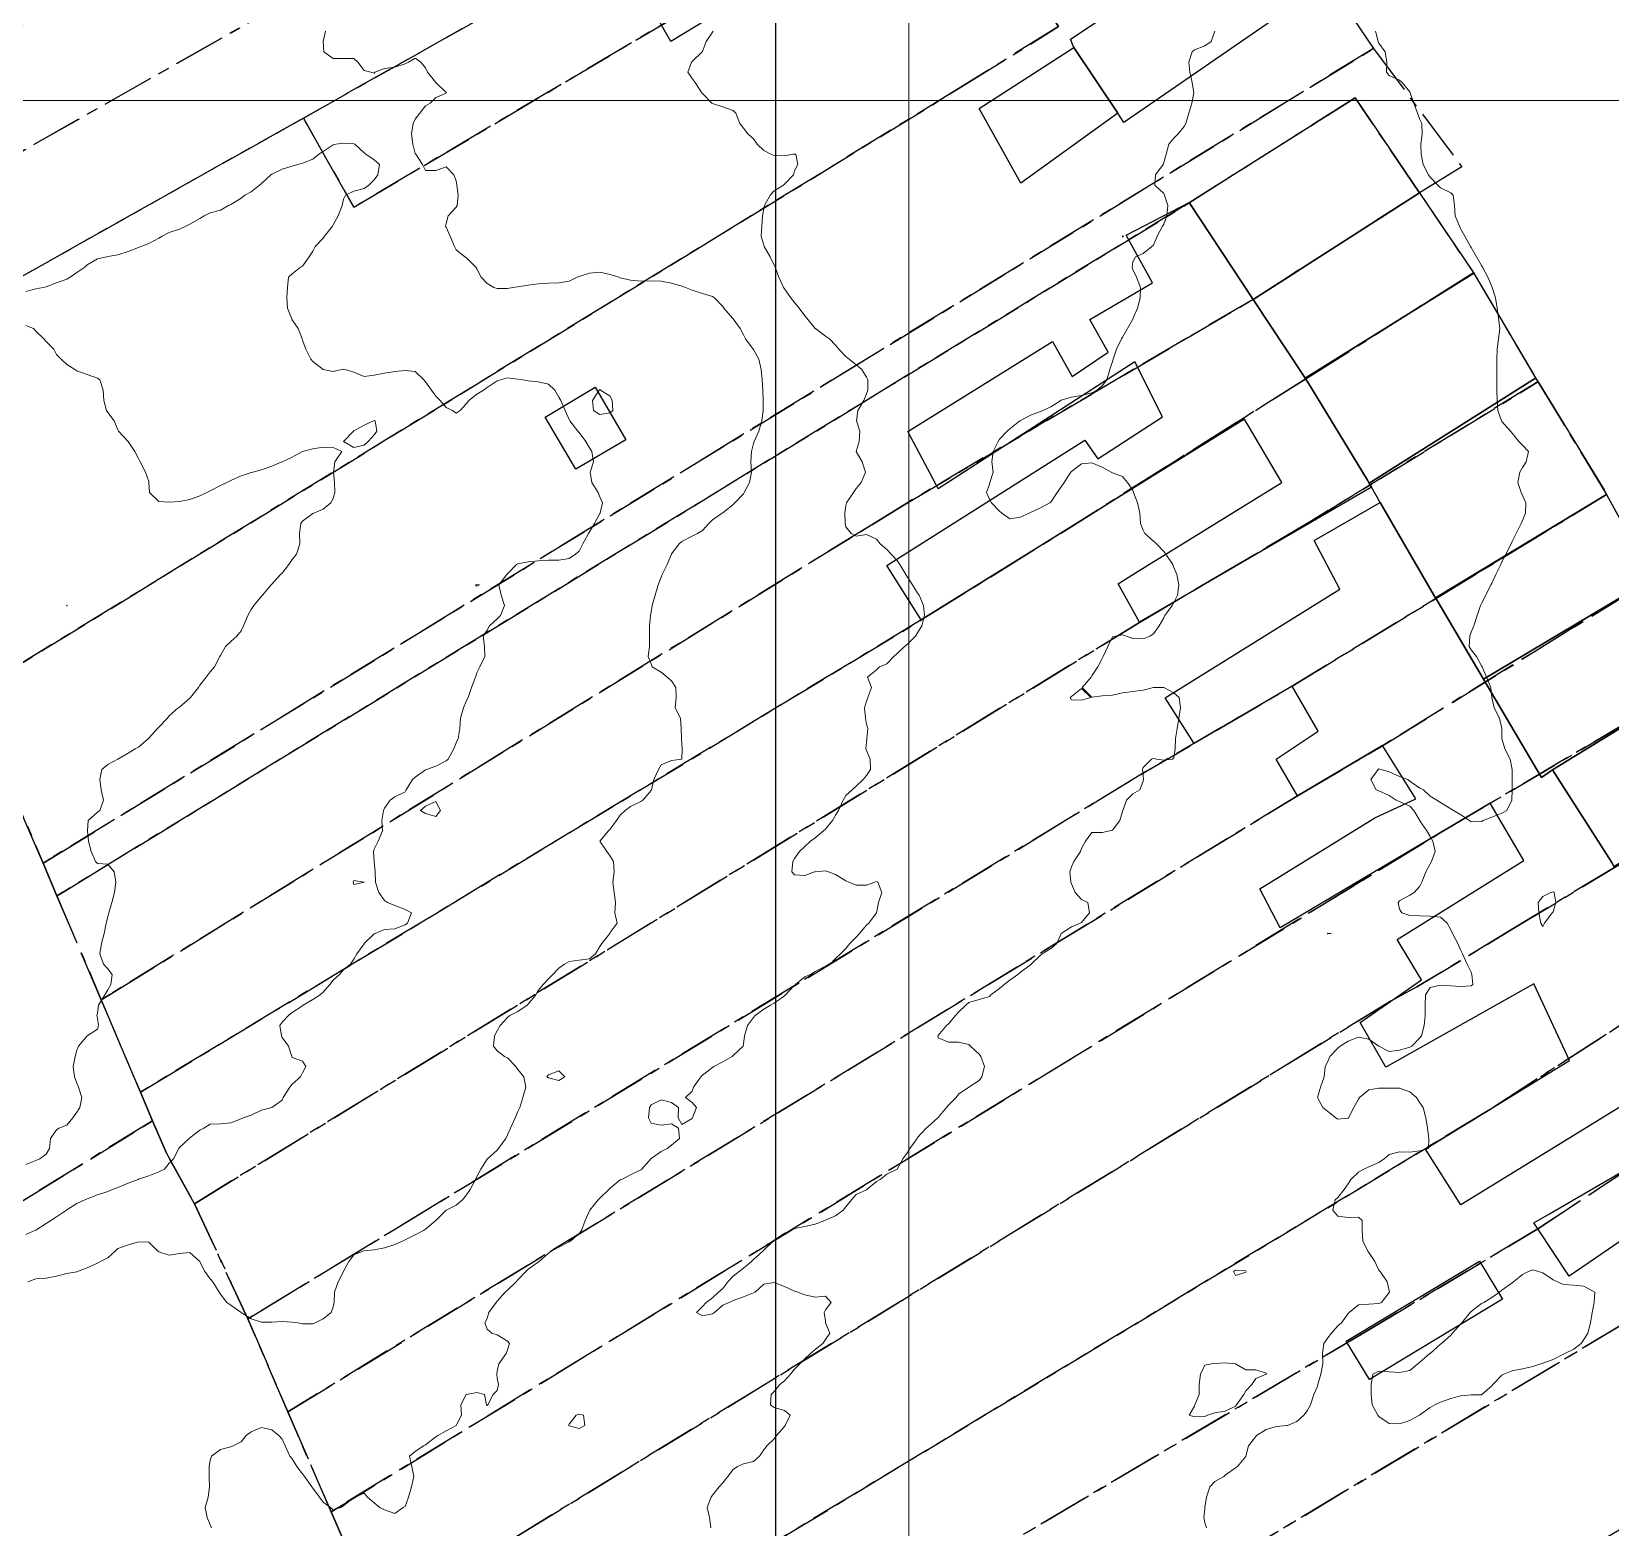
# Model space of a CAD drawing. Header units: centimetres. Extents: x 0 to 642158, y -847 to 649707.
# Drawn here: x 617224 to 617301, y 621317.8 to 621390.7 of the extents above; entities that cross this region are included whole.
import ezdxf

# ---------------------------------------------------------------- set-up
doc = ezdxf.new("R2010")
doc.units = ezdxf.units.CM
doc.header["$MEASUREMENT"] = 0
doc.linetypes.add('CENTERX2', pattern=[4, 2.5, -0.5, 0.5, -0.5])
doc.layers.add('MEV_grille', color=254, linetype='Continuous', lineweight=9)
doc.layers.add('WAL_topographie 0.5', color=253, linetype='Continuous', lineweight=20)
doc.layers.add('SPW_batiments', color=7, linetype='Continuous')
doc.layers.add('SPW_parcellaire cadastral', color=7, linetype='CENTERX2', lineweight=25, true_color=0xff0542)
picture_1 = doc.add_image_def('image2.png', size_in_pixel=(6614, 11023))

# ---------------------------------------------------------------- blocks, each defined once
blk = doc.blocks.new('*U114')
at = {"layer": 'MEV_grille', "transparency": 33554687}
blk.add_lwpolyline([(-1338.461, 0), (1338.461, 0)], dxfattribs=at)
blk = doc.blocks.new('*U115')
at = {"layer": 'MEV_grille', "color": 0, "linetype": 'ByBlock', "lineweight": -2, "transparency": 16777216}
blk.add_blockref('*U114', (0, -1000), dxfattribs=at)
blk = doc.blocks.new('*U112')
at = {"layer": 'MEV_grille', "transparency": 33554687}
blk.add_lwpolyline([(0, 1825.476), (0, -1825.476)], dxfattribs=at)
blk = doc.blocks.new('*U113')
at = {"layer": 'MEV_grille', "color": 0, "linetype": 'ByBlock', "lineweight": -2, "transparency": 16777216}
blk.add_blockref('*U112', (1900, 0), dxfattribs=at)

msp = doc.modelspace()

# ---------------------------------------------------------------- linework, layer by layer
at = {"layer": 'SPW_batiments'}
for points in [[(617285.296, 621391.8), (617277.309, 621386.304), (617277.01, 621386.755), (617274.875, 621389.969), (617274.701, 621390.36), (617278.509, 621392.902), (617282.396, 621395.497), (617282.608, 621395.638), (617285.296, 621391.8)], [(617259.626, 621392.935), (617255.209, 621390.251), (617253.176, 621393.835)], [(617277.01, 621386.755), (617272.277, 621383.337), (617270.259, 621386.987), (617274.875, 621389.969), (617277.01, 621386.755)], [(617291.725, 621382.87), (617283.618, 621377.676), (617280.493, 621382.404), (617288.327, 621387.338), (617288.592, 621387.505), (617291.725, 621382.87)], [(617294.275, 621379.097), (617294.376, 621378.948), (617286.157, 621373.836), (617286.074, 621373.961), (617283.618, 621377.676), (617291.725, 621382.87), (617294.275, 621379.097)], [(617283.618, 621377.676), (617286.074, 621373.961), (617286.157, 621373.836), (617286.274, 621373.644), (617289.185, 621368.852), (617289.273, 621368.708), (617289.389, 621368.509), (617278.079, 621361.921), (617277.029, 621363.804), (617277.883, 621364.332), (617285.011, 621368.739), (617283.194, 621371.838), (617267.429, 621362.037), (617265.745, 621364.686), (617275.411, 621370.803), (617276.044, 621369.903), (617279.194, 621371.938), (617277.844, 621374.621), (617268.244, 621368.437), (617268.148, 621368.622), (617266.778, 621371.236), (617273.828, 621375.62), (617274.794, 621373.92), (617276.544, 621375.104), (617275.644, 621376.687), (617278.71, 621378.488), (617277.427, 621380.804), (617280.493, 621382.404), (617283.618, 621377.676)], [(617294.49, 621378.754), (617297.297, 621373.999), (617297.392, 621373.838), (617289.273, 621368.708), (617289.185, 621368.852), (617286.274, 621373.644), (617286.157, 621373.836), (617294.376, 621378.948), (617294.49, 621378.754)], [(617297.51, 621373.646), (617300.728, 621368.39), (617300.853, 621368.161), (617292.507, 621363.108), (617292.422, 621363.253), (617289.813, 621367.773), (617289.389, 621368.509), (617289.273, 621368.708), (617297.392, 621373.838), (617297.51, 621373.646)], [(617253.011, 621370.818), (617250.579, 621369.385), (617249.078, 621371.934), (617251.528, 621373.385), (617253.011, 621370.818)], [(617303.084, 621364.06), (617294.843, 621359.155), (617292.631, 621362.898), (617292.507, 621363.108), (617300.853, 621368.161), (617303.084, 621364.06)], [(617305.801, 621340.926), (617296.813, 621335.393), (617293.748, 621333.506), (617292.015, 621336.223), (617292.4, 621336.459), (617299.047, 621340.541), (617297.297, 621344.29), (617290.082, 621340.222), (617288.831, 621342.405), (617291.831, 621344.49), (617290.631, 621346.455), (617296.813, 621350.306), (617295.18, 621353.106), (617284.931, 621347.022), (617283.947, 621348.922), (617289.546, 621352.389), (617291.546, 621353.306), (617289.93, 621355.905), (617285.78, 621353.455), (617284.73, 621355.239), (617286.78, 621356.605), (617285.513, 621358.805), (617280.73, 621356.004), (617279.33, 621358.238), (617287.845, 621363.539), (617286.595, 621365.905), (617289.813, 621367.773), (617292.422, 621363.253)], [(617303.195, 621363.857), (617305.729, 621359.557), (617305.828, 621359.39), (617298.213, 621354.723), (617297.68, 621354.356), (617294.843, 621359.155), (617303.084, 621364.06), (617303.195, 621363.857)], [(617292.422, 621363.253), (617292.507, 621363.108), (617292.631, 621362.898), (617294.843, 621359.155), (617297.68, 621354.356), (617298.213, 621354.723), (617301.103, 621350.203)], [(617305.941, 621359.195), (617308.665, 621354.477), (617301.224, 621350.014), (617301.103, 621350.203), (617298.213, 621354.723), (617305.828, 621359.39), (617305.941, 621359.195)], [(617307.799, 621331.325), (617306.733, 621330.808), (617310.92, 621323.51), (617309.485, 621322.74), (617309.152, 621322.562), (617305.016, 621329.524), (617304.449, 621329.191), (617302.516, 621332.424), (617299.033, 621330.024), (617297.491, 621332.335), (617297.299, 621332.623), (617298.062, 621333.061), (617304.643, 621336.892), (617307.799, 621331.325)], [(617295.783, 621328.906), (617289.284, 621324.99), (617288.149, 621326.855), (617294.649, 621330.756), (617295.783, 621328.906)]]:
    msp.add_lwpolyline(points, dxfattribs=at)
at = {"layer": 'SPW_parcellaire cadastral'}
for points in [[(617269.744, 621414.654), (617261.4, 621407.417), (617247.174, 621398.285), (617210.282, 621377.361), (617206.392, 621375.154), (617203.733, 621379.897), (617204.007, 621380.05), (617237.231, 621398.692), (617242.186, 621401.426), (617254.128, 621408.017), (617266.694, 621418.215), (617267.22, 621418.642), (617269.744, 621414.654)], [(617270.604, 621413.65), (617273.671, 621410.042), (617272.219, 621409.067), (617265.019, 621403.071), (617265.134, 621402.934), (617263.159, 621401.288), (617257.455, 621397.969), (617251.99, 621394.788), (617237.297, 621386.521), (617208.971, 621370.588), (617207.255, 621373.616), (617206.392, 621375.154), (617210.282, 621377.361), (617247.174, 621398.285), (617261.4, 621407.417), (617269.744, 621414.654), (617270.604, 621413.65)], [(617275.756, 621404.498), (617267.751, 621398.829), (617267.07, 621398.347), (617239.746, 621382.168), (617237.297, 621386.521), (617251.99, 621394.788), (617257.455, 621397.969), (617263.159, 621401.288), (617265.134, 621402.934), (617265.019, 621403.071), (617272.219, 621409.067), (617275.756, 621404.498)], [(617208.971, 621370.588), (617237.297, 621386.521), (617239.746, 621382.168), (617267.07, 621398.347), (617267.751, 621398.829), (617275.756, 621404.498), (617277.861, 621405.988), (617284.007, 621397.997), (617281.795, 621396.537), (617273.892, 621391.325), (617274.119, 621390.981), (617269.357, 621388.019), (617221.09, 621358.417), (617224.595, 621350.173), (617225.272, 621348.58), (617227.431, 621343.505), (617229.345, 621339.002), (617229.936, 621337.612), (617213.288, 621327.341)], [(617224.971, 621350.404), (617224.595, 621350.173), (617221.09, 621358.417), (617269.357, 621388.019), (617274.119, 621390.981), (617273.892, 621391.325), (617281.795, 621396.537), (617284.007, 621397.997), (617289.476, 621389.91), (617224.971, 621350.404)], [(617289.476, 621389.91), (617293.784, 621384.148), (617291.725, 621382.869), (617288.592, 621387.504), (617280.501, 621382.391), (617225.653, 621348.813), (617225.272, 621348.58), (617224.595, 621350.173), (617224.971, 621350.404), (617289.476, 621389.91)], [(617227.888, 621343.787), (617227.431, 621343.505), (617225.272, 621348.58), (617225.653, 621348.813), (617280.501, 621382.391), (617288.592, 621387.504), (617291.725, 621382.869), (617283.618, 621377.675), (617280.382, 621375.782), (617277.343, 621374.002), (617266.668, 621367.706), (617265.009, 621366.681), (617227.888, 621343.787)], [(617229.715, 621339.226), (617229.345, 621339.002), (617227.431, 621343.505), (617227.888, 621343.787), (617265.009, 621366.681), (617266.668, 621367.706), (617277.343, 621374.002), (617280.382, 621375.782), (617283.618, 621377.675), (617291.725, 621382.869), (617294.359, 621378.972), (617286.178, 621373.804), (617274.429, 621366.388), (617267.429, 621362.036), (617229.715, 621339.226)], [(617278.079, 621361.92), (617231.984, 621333.558), (617230.609, 621336.031), (617229.936, 621337.612), (617229.345, 621339.002), (617229.715, 621339.226), (617267.429, 621362.036), (617274.429, 621366.388), (617286.178, 621373.804), (617294.359, 621378.972), (617297.505, 621373.652), (617286.418, 621366.843), (617278.079, 621361.92)], [(617297.505, 621373.652), (617300.853, 621368.16), (617285.513, 621358.804), (617278.38, 621354.645), (617234.583, 621327.944), (617231.984, 621333.558), (617278.079, 621361.92), (617286.418, 621366.843), (617297.505, 621373.652)], [(617303.084, 621364.059), (617289.93, 621355.904), (617285.78, 621353.454), (617236.528, 621323.415), (617234.583, 621327.944), (617278.38, 621354.645), (617285.513, 621358.804), (617300.853, 621368.16), (617303.084, 621364.059)], [(617238.643, 621318.532), (617236.528, 621323.415), (617285.78, 621353.454), (617289.93, 621355.904), (617303.084, 621364.059), (617305.828, 621359.389), (617292.701, 621351.633), (617238.643, 621318.532)], [(617240.946, 621313.193), (617238.643, 621318.532), (617292.701, 621351.633), (617305.828, 621359.389), (617308.045, 621360.586), (617310.847, 621355.782), (617308.738, 621354.506), (617301.397, 621350.062), (617296.248, 621346.946), (617291.602, 621344.134), (617290.34, 621343.462), (617240.946, 621313.193)], [(617240.946, 621313.193), (617290.34, 621343.462), (617291.602, 621344.134), (617296.248, 621346.946), (617301.397, 621350.062), (617308.738, 621354.506), (617310.847, 621355.782), (617314.39, 621349.689), (617312.092, 621348.538), (617304.188, 621343.997), (617295.116, 621338.126), (617243.612, 621306.972), (617240.946, 621313.193)], [(617243.612, 621306.972), (617295.116, 621338.126), (617304.188, 621343.997), (617312.092, 621348.538), (617314.997, 621343.392), (617312.614, 621341.757), (617306.982, 621338.507), (617302.05, 621335.343), (617297.498, 621332.339), (617289.17, 621327.356), (617245.895, 621301.723), (617243.612, 621306.972)], [(617248.423, 621295.678), (617245.895, 621301.723), (617289.17, 621327.356), (617297.498, 621332.339), (617302.05, 621335.343), (617306.982, 621338.507), (617312.614, 621341.757), (617314.997, 621343.392), (617316.545, 621344.272), (617319.87, 621338.156), (617315.954, 621336.023), (617308.397, 621331.675), (617305.229, 621329.85), (617248.423, 621295.678)], [(617248.423, 621295.678), (617305.229, 621329.85), (617308.397, 621331.675), (617315.954, 621336.023), (617319.87, 621338.156), (617323.773, 621330.979), (617320.099, 621328.908), (617312.501, 621324.25), (617301.378, 621317.591), (617298.314, 621315.772), (617251.862, 621287.892), (617248.423, 621295.678)], [(617266.542, 621254.087), (617209.847, 621217.085), (617206.182, 621236.778), (617201.035, 621235.28), (617174.805, 621303.598), (617213.288, 621327.341), (617229.936, 621337.612), (617230.609, 621336.031), (617231.984, 621333.558), (617234.583, 621327.944), (617236.528, 621323.415), (617238.643, 621318.532), (617240.946, 621313.193), (617243.612, 621306.972), (617245.895, 621301.723), (617248.423, 621295.678), (617251.862, 621287.892), (617256.124, 621278.01), (617260.997, 621266.715), (617264.792, 621257.919), (617266.542, 621254.087)]]:
    msp.add_lwpolyline(points, dxfattribs=at)
at = {"layer": 'WAL_topographie 0.5'}
for points in [[(617238.371, 621390.75), (617238.264, 621390.25), (617238.294, 621389.75), (617238.75, 621389.422), (617239.25, 621389.432), (617239.75, 621389.425), (617239.956, 621389.25), (617240.25, 621388.833), (617240.583, 621388.75), (617240.75, 621388.712), (617240.783, 621388.75), (617241.25, 621388.934), (617241.75, 621389.005), (617242.25, 621389.169), (617242.427, 621389.25), (617242.75, 621389.446), (617243.025, 621389.25), (617243.25, 621388.969), (617243.345, 621388.75), (617243.75, 621388.25), (617243.75, 621388.25), (617244.25, 621387.766), (617244.26, 621387.75), (617244.25, 621387.734), (617243.75, 621387.523), (617243.483, 621387.25), (617243.25, 621387.122), (617242.973, 621386.75), (617242.75, 621386.458), (617242.644, 621386.25), (617242.559, 621385.75), (617242.637, 621385.25), (617242.75, 621384.784), (617242.774, 621384.75), (617243.097, 621384.25), (617243.25, 621383.968), (617243.75, 621383.958), (617244.25, 621384.135), (617244.635, 621383.75), (617244.75, 621383.45), (617244.78, 621383.25), (617244.846, 621382.75), (617244.79, 621382.25), (617244.75, 621382.17), (617244.361, 621381.75), (617244.25, 621381.375), (617244.229, 621381.25), (617244.25, 621381.194), (617244.45, 621380.75), (617244.669, 621380.25), (617244.75, 621380.098), (617245.171, 621379.75), (617245.25, 621379.696), (617245.696, 621379.25), (617245.75, 621379.167), (617245.971, 621378.75), (617246.25, 621378.444), (617246.583, 621378.25), (617246.75, 621378.198), (617247.25, 621378.212), (617247.5, 621378.25), (617247.75, 621378.281), (617248.25, 621378.37), (617248.75, 621378.435), (617249.25, 621378.47), (617249.75, 621378.478), (617250.25, 621378.571), (617250.649, 621378.75), (617250.75, 621378.794), (617251.25, 621378.96), (617251.75, 621378.995), (617252.25, 621378.88), (617252.68, 621378.75), (617252.75, 621378.727), (617253.25, 621378.604), (617253.75, 621378.556), (617254.25, 621378.58), (617254.75, 621378.569), (617255.25, 621378.47), (617255.75, 621378.314), (617255.926, 621378.25), (617256.25, 621378.12), (617256.75, 621377.967), (617257.25, 621377.815), (617257.35, 621377.75), (617257.75, 621377.331), (617257.799, 621377.25), (617258.225, 621376.75), (617258.25, 621376.725), (617258.596, 621376.25), (617258.75, 621375.945), (617258.851, 621375.75), (617259.229, 621375.25), (617259.25, 621375.223), (617259.498, 621374.75), (617259.616, 621374.25), (617259.665, 621373.75), (617259.694, 621373.25), (617259.721, 621372.75), (617259.723, 621372.25), (617259.653, 621371.75), (617259.5, 621371.25), (617259.285, 621370.75), (617259.25, 621370.643), (617259.142, 621370.25), (617259.12, 621369.75), (617259.145, 621369.25), (617259.058, 621368.75), (617258.798, 621368.25), (617258.75, 621368.194), (617258.338, 621367.75), (617258.25, 621367.669), (617257.75, 621367.269), (617257.719, 621367.25), (617257.25, 621366.914), (617257.064, 621366.75), (617256.75, 621366.394), (617256.508, 621366.25), (617256.25, 621366.127), (617255.75, 621365.862), (617255.623, 621365.75), (617255.25, 621365.259), (617255.245, 621365.25), (617255.029, 621364.75), (617254.783, 621364.25), (617254.75, 621364.125), (617254.595, 621363.75), (617254.444, 621363.25), (617254.306, 621362.75), (617254.25, 621362.417), (617254.218, 621362.25), (617254.167, 621361.75), (617254.17, 621361.25), (617254.176, 621360.75), (617254.103, 621360.25), (617254.25, 621359.893), (617254.309, 621359.75), (617254.75, 621359.491), (617255.03, 621359.25), (617255.25, 621359.067), (617255.461, 621358.75), (617255.471, 621358.25), (617255.425, 621357.75), (617255.683, 621357.25), (617255.722, 621356.75), (617255.727, 621356.25), (617255.75, 621356), (617255.769, 621355.75), (617255.75, 621355.25), (617255.75, 621355.25), (617255.25, 621355.176), (617254.75, 621354.972), (617254.617, 621354.75), (617254.392, 621354.25), (617254.267, 621353.75), (617254.25, 621353.723), (617253.844, 621353.25), (617253.75, 621353.182), (617253.25, 621352.939), (617252.987, 621352.75), (617252.75, 621352.513), (617252.556, 621352.25), (617252.25, 621351.828), (617252.17, 621351.75), (617251.75, 621351.25), (617252.088, 621350.75), (617252.25, 621350.519), (617252.413, 621350.25), (617252.45, 621349.75), (617252.39, 621349.25), (617252.452, 621348.75), (617252.52, 621348.25), (617252.482, 621347.75), (617252.592, 621347.25), (617252.25, 621346.786), (617252.238, 621346.75), (617251.841, 621346.25), (617251.75, 621346.114), (617251.547, 621345.75), (617251.25, 621345.5), (617250.75, 621345.441), (617250.25, 621345.381), (617250.029, 621345.25), (617249.75, 621345.055), (617249.465, 621344.75), (617249.25, 621344.528), (617248.992, 621344.25), (617248.75, 621343.956), (617248.628, 621343.75), (617248.25, 621343.291), (617248.201, 621343.25), (617247.75, 621342.935), (617247.369, 621342.75), (617247.25, 621342.64), (617246.892, 621342.25), (617246.75, 621341.987), (617246.606, 621341.75), (617246.566, 621341.25), (617246.75, 621341.013), (617247.095, 621340.75), (617247.25, 621340.672), (617247.658, 621340.25), (617247.75, 621340.109), (617248.048, 621339.75), (617248.134, 621339.25), (617247.997, 621338.75), (617247.847, 621338.25), (617247.75, 621338.057), (617247.623, 621337.75), (617247.389, 621337.25), (617247.25, 621336.926), (617247.159, 621336.75), (617246.811, 621336.25), (617246.75, 621336.178), (617246.265, 621335.75), (617246.25, 621335.73), (617245.953, 621335.25), (617245.75, 621334.886), (617245.68, 621334.75), (617245.426, 621334.25), (617245.25, 621333.991), (617245.053, 621333.75), (617244.75, 621333.497), (617244.262, 621333.25), (617244.25, 621333.243), (617243.75, 621332.75), (617243.75, 621332.75), (617243.25, 621332.323), (617243.152, 621332.25), (617242.75, 621332.051), (617242.25, 621331.8), (617242.152, 621331.75), (617241.75, 621331.566), (617241.25, 621331.411), (617240.75, 621331.309), (617240.25, 621331.264), (617240.194, 621331.25), (617239.75, 621331.066), (617239.511, 621330.75), (617239.25, 621330.266), (617239.242, 621330.25), (617238.994, 621329.75), (617238.811, 621329.25), (617238.787, 621328.75), (617238.75, 621328.531), (617238.645, 621328.25), (617238.25, 621327.941), (617237.861, 621327.75), (617237.75, 621327.707), (617237.25, 621327.709), (617237.031, 621327.75), (617236.75, 621327.79), (617236.25, 621327.812), (617235.75, 621327.779), (617235.25, 621327.781), (617234.75, 621327.951), (617234.25, 621328.25), (617234.25, 621328.25), (617233.75, 621328.61), (617233.563, 621328.75), (617233.25, 621329.15), (617233.178, 621329.25), (617232.873, 621329.75), (617232.75, 621329.902), (617232.481, 621330.25), (617232.25, 621330.73), (617232.235, 621330.75), (617231.75, 621331.179), (617231.25, 621331.133), (617230.75, 621331.047), (617230.25, 621331.219), (617230.191, 621331.25), (617229.75, 621331.679), (617229.25, 621331.694), (617228.75, 621331.548), (617228.25, 621331.377), (617228.112, 621331.25), (617227.75, 621330.929), (617227.398, 621330.75), (617227.25, 621330.665), (617226.75, 621330.436), (617226.279, 621330.25), (617226.25, 621330.24), (617225.75, 621330.161), (617225.25, 621330.02), (617224.75, 621329.933), (617224.25, 621329.902), (617223.85, 621329.75)], [(617257.285, 621390.75), (617257.25, 621390.711), (617256.941, 621390.25), (617256.75, 621389.767), (617256.741, 621389.75), (617256.25, 621389.277), (617256.219, 621389.25), (617256.036, 621388.75), (617256.25, 621388.45), (617256.406, 621388.25), (617256.726, 621387.75), (617256.75, 621387.712), (617257.212, 621387.25), (617257.25, 621387.234), (617257.75, 621387.065), (617258.25, 621386.889), (617258.389, 621386.75), (617258.575, 621386.25), (617258.75, 621386.031), (617258.975, 621385.75), (617259.25, 621385.5), (617259.427, 621385.25), (617259.75, 621384.938), (617260.083, 621384.75), (617260.25, 621384.69), (617260.75, 621384.674), (617261.167, 621384.75), (617261.25, 621384.764), (617261.306, 621384.75), (617261.408, 621384.25), (617261.25, 621383.95), (617261.191, 621383.75), (617260.75, 621383.295), (617260.707, 621383.25), (617260.25, 621382.969), (617260.066, 621382.75), (617259.785, 621382.25), (617259.75, 621382.092), (617259.692, 621381.75), (617259.648, 621381.25), (617259.626, 621380.75), (617259.75, 621380.318), (617259.768, 621380.25), (617260.064, 621379.75), (617260.25, 621379.341), (617260.294, 621379.25), (617260.483, 621378.75), (617260.709, 621378.25), (617260.75, 621378.184), (617261.07, 621377.75), (617261.25, 621377.519), (617261.469, 621377.25), (617261.75, 621376.871), (617261.854, 621376.75), (617262.25, 621376.262), (617262.272, 621376.25), (617262.75, 621375.879), (617262.952, 621375.75), (617263.25, 621375.441), (617263.404, 621375.25), (617263.75, 621374.888), (617263.911, 621374.75), (617264.25, 621374.479), (617264.521, 621374.25), (617264.75, 621373.885), (617264.815, 621373.75), (617264.821, 621373.25), (617264.75, 621373.071), (617264.62, 621372.75), (617264.335, 621372.25), (617264.264, 621371.75), (617264.431, 621371.25), (617264.394, 621370.75), (617264.26, 621370.25), (617264.552, 621369.75), (617264.713, 621369.25), (617264.504, 621368.75), (617264.25, 621368.444), (617264.116, 621368.25), (617263.782, 621367.75), (617263.75, 621367.625), (617263.696, 621367.25), (617263.713, 621366.75), (617263.75, 621366.579), (617264.011, 621366.25), (617264.25, 621366.119), (617264.75, 621366.212), (617265.25, 621365.974), (617265.426, 621365.75), (617265.75, 621365.468), (617265.965, 621365.25), (617266.25, 621364.931), (617266.384, 621364.75), (617266.668, 621364.25), (617266.75, 621364.12), (617267.002, 621363.75), (617267.25, 621363.349), (617267.321, 621363.25), (617267.533, 621362.75), (617267.582, 621362.25), (617267.462, 621361.75), (617267.25, 621361.414), (617267.142, 621361.25), (617266.75, 621360.862), (617266.606, 621360.75), (617266.25, 621360.398), (617266.088, 621360.25), (617265.75, 621359.893), (617265.393, 621359.75), (617265.25, 621359.596), (617264.8, 621359.25), (617265, 621358.75), (617264.829, 621358.25), (617264.75, 621358.083), (617264.656, 621357.75), (617264.703, 621357.25), (617264.75, 621356.95), (617264.827, 621356.75), (617264.779, 621356.25), (617264.75, 621356.083), (617264.72, 621355.75), (617264.75, 621355.667), (617264.942, 621355.25), (617264.959, 621354.75), (617264.75, 621354.45), (617264.596, 621354.25), (617264.25, 621353.928), (617264.063, 621353.75), (617263.75, 621353.478), (617263.612, 621353.25), (617263.396, 621352.75), (617263.25, 621352.512), (617263.106, 621352.25), (617262.75, 621351.839), (617262.663, 621351.75), (617262.25, 621351.41), (617262.032, 621351.25), (617261.75, 621350.987), (617261.494, 621350.75), (617261.25, 621350.394), (617261.161, 621350.25), (617261.111, 621349.75), (617261.25, 621349.611), (617261.75, 621349.577), (617262.225, 621349.75), (617262.25, 621349.757), (617262.75, 621349.801), (617262.902, 621349.75), (617263.25, 621349.621), (617263.75, 621349.319), (617263.9, 621349.25), (617264.25, 621349.1), (617264.75, 621349.094), (617265.167, 621349.25), (617265.25, 621349.279), (617265.317, 621349.25), (617265.51, 621348.75), (617265.343, 621348.25), (617265.25, 621347.75), (617265.25, 621347.75), (617264.865, 621347.25), (617264.75, 621347.155), (617264.419, 621346.75), (617264.25, 621346.562), (617263.938, 621346.25), (617263.75, 621346.005), (617263.49, 621345.75), (617263.25, 621345.523), (617262.982, 621345.25), (617262.75, 621345.143), (617262.25, 621344.884), (617262.022, 621344.75), (617261.75, 621344.633), (617261.295, 621344.25), (617261.25, 621344.217), (617260.801, 621343.75), (617260.75, 621343.703), (617260.25, 621343.342), (617260.082, 621343.25), (617259.75, 621343.051), (617259.333, 621342.75), (617259.25, 621342.651), (617258.954, 621342.25), (617258.802, 621341.75), (617258.75, 621341.344), (617258.735, 621341.25), (617258.25, 621340.784), (617258.201, 621340.75), (617257.75, 621340.481), (617257.313, 621340.25), (617257.25, 621340.211), (617256.75, 621339.828), (617256.682, 621339.75), (617256.313, 621339.25), (617256.25, 621339.058), (617255.93, 621338.75), (617256.25, 621338.492), (617256.458, 621338.25), (617256.276, 621337.75), (617256.25, 621337.725), (617255.75, 621337.429), (617255.563, 621337.75), (617255.589, 621338.25), (617255.25, 621338.494), (617254.75, 621338.631), (617254.25, 621338.382), (617254.169, 621338.25), (617254.125, 621337.75), (617254.25, 621337.486), (617254.75, 621337.387), (617255.25, 621337.462), (617255.594, 621337.25), (617255.629, 621336.75), (617255.25, 621336.417), (617255.03, 621336.25), (617254.75, 621336.104), (617254.25, 621335.764), (617254.238, 621335.75), (617253.797, 621335.25), (617253.75, 621335.214), (617253.25, 621334.965), (617252.819, 621334.75), (617252.75, 621334.721), (617252.25, 621334.319), (617252.191, 621334.25), (617251.75, 621333.836), (617251.67, 621333.75), (617251.268, 621333.25), (617251.25, 621333.21), (617251.039, 621332.75), (617250.858, 621332.25), (617250.75, 621332.114), (617250.331, 621331.75), (617250.25, 621331.699), (617249.75, 621331.449), (617249.395, 621331.25), (617249.25, 621331.155), (617248.791, 621330.75), (617248.75, 621330.716), (617248.25, 621330.372), (617248.147, 621330.25), (617247.75, 621329.844), (617247.662, 621329.75), (617247.25, 621329.346), (617247.138, 621329.25), (617246.75, 621328.81), (617246.689, 621328.75), (617246.337, 621328.25), (617246.25, 621327.964), (617246.15, 621327.75), (617246.25, 621327.45), (617246.485, 621327.25), (617246.75, 621327.167), (617247.25, 621326.864), (617247.348, 621326.75), (617247.25, 621326.438), (617247.182, 621326.25), (617246.821, 621325.75), (617246.75, 621325.393), (617246.723, 621325.25), (617246.75, 621325.05), (617246.806, 621324.75), (617246.75, 621324.45), (617246.55, 621324.25), (617246.281, 621323.75), (617246.25, 621323.714), (617246.229, 621323.75), (617246.125, 621324.25), (617245.75, 621324.36), (617245.25, 621324.261), (617245.239, 621324.25), (617244.978, 621323.75), (617245.007, 621323.25), (617244.75, 621322.75), (617244.75, 621322.75), (617244.25, 621322.487), (617243.85, 621322.25), (617243.75, 621322.191), (617243.25, 621321.798), (617243.143, 621321.75), (617242.75, 621321.475), (617242.469, 621321.25), (617242.577, 621320.75), (617242.687, 621320.25), (617242.57, 621319.75), (617242.42, 621319.25), (617242.25, 621318.795), (617242.157, 621318.75), (617241.75, 621318.453), (617241.25, 621318.636), (617241.028, 621318.75), (617240.75, 621318.977), (617240.417, 621319.25), (617240.25, 621319.438), (617239.821, 621319.25), (617239.75, 621319.231), (617239.25, 621318.83), (617239.117, 621318.75), (617238.75, 621318.628), (617238.609, 621318.75), (617238.25, 621319.009), (617238.083, 621319.25), (617237.75, 621319.691), (617237.708, 621319.75), (617237.354, 621320.25), (617237.25, 621320.392), (617236.968, 621320.75), (617236.75, 621321.12), (617236.632, 621321.25), (617236.4, 621321.75), (617236.25, 621322.074), (617236.102, 621322.25), (617235.75, 621322.527), (617235.25, 621322.653), (617234.75, 621322.438), (617234.5, 621322.25), (617234.25, 621321.95), (617233.875, 621321.75), (617233.75, 621321.71), (617233.25, 621321.57), (617232.806, 621321.25), (617232.75, 621321.05), (617232.698, 621320.75), (617232.697, 621320.25), (617232.712, 621319.75), (617232.641, 621319.25), (617232.5, 621318.75), (617232.598, 621318.25), (617232.75, 621317.9), (617232.818, 621317.75)], [(617281.75, 621390.75), (617281.566, 621390.25), (617281.25, 621390.036), (617280.75, 621389.85), (617280.646, 621389.75), (617280.473, 621389.25), (617280.522, 621388.75), (617280.638, 621388.25), (617280.717, 621387.75), (617280.625, 621387.25), (617280.482, 621386.75), (617280.337, 621386.25), (617280.25, 621386.115), (617279.962, 621385.75), (617279.75, 621385.538), (617279.5, 621385.25), (617279.364, 621384.75), (617279.25, 621384.35), (617279.221, 621384.25), (617278.854, 621383.75), (617278.813, 621383.25), (617279.25, 621382.838), (617279.293, 621382.75), (617279.445, 621382.25), (617279.399, 621381.75), (617279.25, 621381.338), (617279.193, 621381.25), (617278.939, 621380.75), (617278.75, 621380.319), (617278.676, 621380.25), (617278.25, 621379.912), (617277.883, 621379.75), (617277.75, 621379.5), (617277.714, 621379.25), (617277.75, 621379.139), (617277.921, 621378.75), (617278.112, 621378.25), (617278.101, 621377.75), (617277.97, 621377.25), (617277.769, 621376.75), (617277.75, 621376.706), (617277.478, 621376.25), (617277.25, 621375.831), (617277.198, 621375.75), (617276.953, 621375.25), (617276.779, 621374.75), (617276.75, 621374.65), (617276.623, 621374.25), (617276.478, 621373.75), (617276.25, 621373.458), (617275.994, 621373.25), (617275.75, 621373.122), (617275.25, 621372.988), (617274.75, 621372.906), (617274.25, 621372.756), (617274.239, 621372.75), (617273.75, 621372.426), (617273.35, 621372.25), (617273.25, 621372.206), (617272.75, 621372.034), (617272.25, 621371.757), (617272.241, 621371.75), (617271.75, 621371.366), (617271.614, 621371.25), (617271.25, 621370.852), (617271.177, 621370.75), (617270.933, 621370.25), (617270.875, 621369.75), (617270.931, 621369.25), (617270.777, 621368.75), (617270.75, 621368.667), (617270.608, 621368.25), (617270.75, 621367.924), (617270.861, 621367.75), (617271.25, 621367.338), (617271.361, 621367.25), (617271.75, 621366.974), (617272.25, 621367.048), (617272.697, 621367.25), (617272.75, 621367.273), (617273.25, 621367.507), (617273.7, 621367.75), (617273.75, 621367.785), (617274.058, 621368.25), (617274.25, 621368.53), (617274.393, 621368.75), (617274.719, 621369.25), (617274.75, 621369.283), (617275.25, 621369.651), (617275.75, 621369.705), (617276.25, 621369.496), (617276.687, 621369.25), (617276.75, 621369.209), (617277.25, 621369.038), (617277.484, 621368.75), (617277.75, 621368.364), (617277.782, 621368.25), (617277.967, 621367.75), (617278.085, 621367.25), (617278.126, 621366.75), (617278.25, 621366.421), (617278.335, 621366.25), (617278.75, 621365.88), (617278.904, 621365.75), (617279.25, 621365.375), (617279.36, 621365.25), (617279.691, 621364.75), (617279.75, 621364.59), (617279.899, 621364.25), (617279.982, 621363.75), (617279.93, 621363.25), (617279.75, 621362.895), (617279.67, 621362.75), (617279.311, 621362.25), (617279.25, 621362.138), (617279.025, 621361.75), (617278.75, 621361.362), (617278.573, 621361.25), (617278.25, 621361.12), (617277.75, 621361.14), (617277.43, 621361.25), (617277.25, 621361.304), (617276.904, 621361.25), (617276.75, 621361.206), (617276.525, 621360.75), (617276.302, 621360.25), (617276.25, 621360.16), (617276.031, 621359.75), (617275.75, 621359.314), (617275.707, 621359.25), (617275.269, 621358.75), (617275.75, 621358.269), (617276.25, 621358.328), (617276.75, 621358.373), (617277.25, 621358.475), (617277.75, 621358.539), (617278.25, 621358.611), (617278.75, 621358.744), (617279.249, 621358.75), (617279.25, 621358.75), (617279.25, 621358.75), (617279.75, 621358.475), (617280.005, 621358.25), (617280.064, 621357.75), (617279.991, 621357.25), (617279.911, 621356.75), (617279.83, 621356.25), (617279.814, 621355.75), (617279.75, 621355.312), (617279.679, 621355.25), (617279.25, 621355.195), (617278.917, 621355.25), (617278.75, 621355.278), (617278.662, 621355.25), (617278.25, 621354.838), (617278.225, 621354.75), (617278.25, 621354.45), (617278.265, 621354.25), (617278.25, 621354.173), (617278.093, 621353.75), (617277.75, 621353.55), (617277.434, 621353.25), (617277.262, 621352.75), (617277.25, 621352.697), (617277.104, 621352.25), (617276.75, 621351.784), (617276.625, 621351.75), (617276.25, 621351.665), (617275.75, 621351.67), (617275.436, 621351.25), (617275.25, 621350.895), (617275.188, 621350.75), (617274.873, 621350.25), (617274.75, 621349.991), (617274.667, 621349.75), (617274.72, 621349.25), (617274.75, 621349.159), (617274.934, 621348.75), (617275.25, 621348.406), (617275.554, 621348.25), (617275.639, 621347.75), (617275.25, 621347.283), (617275.185, 621347.25), (617274.75, 621347.065), (617274.25, 621346.75), (617274.25, 621346.75), (617274.04, 621346.25), (617273.75, 621346.012), (617273.329, 621345.75), (617273.25, 621345.685), (617272.785, 621345.25), (617272.75, 621345.219), (617272.25, 621344.848), (617272.136, 621344.75), (617271.75, 621344.462), (617271.472, 621344.25), (617271.25, 621344.065), (617270.825, 621343.75), (617270.75, 621343.667), (617270.25, 621343.526), (617269.75, 621343.376), (617269.597, 621343.25), (617269.25, 621342.903), (617269.101, 621342.75), (617268.75, 621342.337), (617268.663, 621342.25), (617268.25, 621341.759), (617268.237, 621341.75), (617268.25, 621341.65), (617268.75, 621341.446), (617269.25, 621341.445), (617269.75, 621341.321), (617269.827, 621341.25), (617270.25, 621340.857), (617270.325, 621340.75), (617270.512, 621340.25), (617270.387, 621339.75), (617270.25, 621339.573), (617269.75, 621339.25), (617269.75, 621339.25), (617269.25, 621338.908), (617269.125, 621338.75), (617268.75, 621338.375), (617268.662, 621338.25), (617268.25, 621337.767), (617268.235, 621337.75), (617267.75, 621337.316), (617267.667, 621337.25), (617267.25, 621336.787), (617267.221, 621336.75), (617266.875, 621336.25), (617266.75, 621336.053), (617266.523, 621335.75), (617266.25, 621335.25), (617266.25, 621335.25), (617265.75, 621335.006), (617265.426, 621334.75), (617265.25, 621334.65), (617264.779, 621334.25), (617264.75, 621334.235), (617264.25, 621334.015), (617264.022, 621333.75), (617263.75, 621333.403), (617263.625, 621333.25), (617263.25, 621332.965), (617262.75, 621332.756), (617262.729, 621332.75), (617262.25, 621332.57), (617261.75, 621332.448), (617261.25, 621332.346), (617261.083, 621332.25), (617260.75, 621332.12), (617260.25, 621331.785), (617260.218, 621331.75), (617259.75, 621331.297), (617259.698, 621331.25), (617259.25, 621330.837), (617259.142, 621330.75), (617258.75, 621330.422), (617258.548, 621330.25), (617258.25, 621330.032), (617257.994, 621329.75), (617257.75, 621329.433), (617257.546, 621329.25), (617257.25, 621328.969), (617256.937, 621328.75), (617256.75, 621328.547), (617256.461, 621328.25), (617256.75, 621328.086), (617257.25, 621328.183), (617257.342, 621328.25), (617257.75, 621328.618), (617258.057, 621328.75), (617258.25, 621328.837), (617258.75, 621329.019), (617259.25, 621329.214), (617259.329, 621329.25), (617259.75, 621329.637), (617260.25, 621329.715), (617260.75, 621329.521), (617261.25, 621329.289), (617261.406, 621329.25), (617261.75, 621329.122), (617262.25, 621329.008), (617262.75, 621329.056), (617263.04, 621328.75), (617262.75, 621328.383), (617262.696, 621328.25), (617262.75, 621327.85), (617262.763, 621327.75), (617262.969, 621327.25), (617262.75, 621326.941), (617262.62, 621326.75), (617262.25, 621326.456), (617262.033, 621326.25), (617261.75, 621325.996), (617261.504, 621325.75), (617261.25, 621325.496), (617261.054, 621325.25), (617260.75, 621324.923), (617260.525, 621324.75), (617260.25, 621324.399), (617260.11, 621324.25), (617260.075, 621323.75), (617260.25, 621323.629), (617260.75, 621323.47), (617261.04, 621323.25), (617260.794, 621322.75), (617260.75, 621322.7), (617260.375, 621322.25), (617260.25, 621322.1), (617259.888, 621321.75), (617259.75, 621321.56), (617259.533, 621321.25), (617259.25, 621320.984), (617258.75, 621320.872), (617258.461, 621320.75), (617258.25, 621320.59), (617258, 621320.25), (617257.75, 621319.946), (617257.573, 621319.75), (617257.25, 621319.35), (617257.186, 621319.25), (617256.99, 621318.75), (617257.094, 621318.25), (617257.171, 621317.75)], [(617289.583, 621390.75), (617289.712, 621390.25), (617289.75, 621390.173), (617290.047, 621389.75), (617290.134, 621389.25), (617290.118, 621388.75), (617290.25, 621388.599), (617290.75, 621388.362), (617290.881, 621388.25), (617291.25, 621387.794), (617291.269, 621387.75), (617291.455, 621387.25), (617291.625, 621386.75), (617291.75, 621386.442), (617291.841, 621386.25), (617291.864, 621385.75), (617291.799, 621385.25), (617291.803, 621384.75), (617291.911, 621384.25), (617292.163, 621383.75), (617292.25, 621383.63), (617292.62, 621383.25), (617292.75, 621383.123), (617293.25, 621382.875), (617293.377, 621382.75), (617293.43, 621382.25), (617293.468, 621381.75), (617293.676, 621381.25), (617293.75, 621381.104), (617293.933, 621380.75), (617294.216, 621380.25), (617294.25, 621380.199), (617294.507, 621379.75), (617294.75, 621379.333), (617294.799, 621379.25), (617295.061, 621378.75), (617295.25, 621378.307), (617295.273, 621378.25), (617295.429, 621377.75), (617295.52, 621377.25), (617295.586, 621376.75), (617295.638, 621376.25), (617295.574, 621375.75), (617295.508, 621375.25), (617295.5, 621374.75), (617295.5, 621374.25), (617295.5, 621373.75), (617295.5, 621373.25), (617295.508, 621372.75), (617295.554, 621372.25), (617295.728, 621371.75), (617295.75, 621371.721), (617296.171, 621371.25), (617296.25, 621371.15), (617296.566, 621370.75), (617296.75, 621370.566), (617297.05, 621370.25), (617296.935, 621369.75), (617296.75, 621369.472), (617296.625, 621369.25), (617296.518, 621368.75), (617296.69, 621368.25), (617296.75, 621368.114), (617296.91, 621367.75), (617296.904, 621367.25), (617296.75, 621366.886), (617296.69, 621366.75), (617296.442, 621366.25), (617296.25, 621365.865), (617296.19, 621365.75), (617295.942, 621365.25), (617295.75, 621364.865), (617295.69, 621364.75), (617295.442, 621364.25), (617295.25, 621363.833), (617295.208, 621363.75), (617294.959, 621363.25), (617294.75, 621362.833), (617294.708, 621362.75), (617294.536, 621362.25), (617294.382, 621361.75), (617294.25, 621361.438), (617294.178, 621361.25), (617294.145, 621360.75), (617294.25, 621360.583), (617294.5, 621360.25), (617294.75, 621359.806), (617294.786, 621359.75), (617295, 621359.25), (617295.214, 621358.75), (617295.25, 621358.251), (617295.25, 621358.25), (617295.375, 621357.75), (617295.625, 621357.25), (617295.75, 621356.75), (617295.75, 621356.75), (617295.75, 621356.25), (617295.893, 621355.75), (617296.15, 621355.25), (617296.25, 621354.75), (617296.25, 621354.75), (617296.25, 621354.25), (617296.25, 621353.75), (617296.25, 621353.749), (617296.229, 621353.25), (617295.988, 621352.75), (617295.75, 621352.615), (617295.25, 621352.424), (617294.833, 621352.25), (617294.75, 621352.212), (617294.25, 621352.19), (617294.167, 621352.25), (617293.75, 621352.538), (617293.383, 621352.75), (617293.25, 621352.83), (617292.75, 621353.139), (617292.568, 621353.25), (617292.25, 621353.434), (617291.917, 621353.75), (617291.75, 621353.825), (617291.25, 621354.173), (617291.155, 621354.25), (617290.75, 621354.402), (617290.25, 621354.629), (617289.861, 621354.75), (617289.75, 621354.771), (617289.717, 621354.75), (617289.35, 621354.25), (617289.613, 621353.75), (617289.75, 621353.698), (617290.25, 621353.467), (617290.592, 621353.25), (617290.75, 621353.18), (617291.25, 621352.946), (617291.454, 621352.75), (617291.739, 621352.25), (617291.75, 621352.236), (617292.083, 621351.75), (617292.25, 621351.467), (617292.38, 621351.25), (617292.496, 621350.75), (617292.307, 621350.25), (617292.25, 621350.147), (617292.039, 621349.75), (617291.848, 621349.25), (617291.75, 621349.054), (617291.467, 621348.75), (617291.25, 621348.609), (617290.75, 621348.34), (617290.679, 621348.25), (617290.75, 621347.932), (617290.861, 621347.75), (617291.25, 621347.625), (617291.75, 621347.598), (617292.25, 621347.591), (617292.75, 621347.536), (617293.083, 621347.25), (617293.25, 621346.917), (617293.338, 621346.75), (617293.6, 621346.25), (617293.75, 621345.917), (617293.818, 621345.75), (617294.059, 621345.25), (617294.25, 621344.85), (617294.282, 621344.75), (617294.325, 621344.25), (617294.25, 621344.196), (617293.75, 621344.159), (617293.25, 621344.186), (617292.75, 621344.221), (617292.25, 621344.111), (617292.026, 621343.75), (617292, 621343.25), (617292, 621342.75), (617291.95, 621342.25), (617291.828, 621341.75), (617291.75, 621341.653), (617291.347, 621341.25), (617291.25, 621341.2), (617290.75, 621341.047), (617290.25, 621340.99), (617289.75, 621341.25), (617289.75, 621341.25), (617289.25, 621341.583), (617288.75, 621341.68), (617288.25, 621341.488), (617287.865, 621341.25), (617287.75, 621341.152), (617287.348, 621340.75), (617287.25, 621340.5), (617287.125, 621340.25), (617287.083, 621339.75), (617286.906, 621339.25), (617286.75, 621338.75), (617287.013, 621338.25), (617287.25, 621338.059), (617287.642, 621337.75), (617287.75, 621337.68), (617288.25, 621337.739), (617288.263, 621337.75), (617288.527, 621338.25), (617288.75, 621338.667), (617288.803, 621338.75), (617289.25, 621339.112), (617289.75, 621339.19), (617290.25, 621339.194), (617290.75, 621339.199), (617291.25, 621339.024), (617291.573, 621338.75), (617291.75, 621338.475), (617291.902, 621338.25), (617292.031, 621337.75), (617292.112, 621337.25), (617292.186, 621336.75), (617292.162, 621336.25), (617291.75, 621336.146), (617291.25, 621336.08), (617290.75, 621336.086), (617290.25, 621335.956), (617290.004, 621335.75), (617289.75, 621335.57), (617289.25, 621335.359), (617289.018, 621335.25), (617288.75, 621335.107), (617288.378, 621334.75), (617288.25, 621334.539), (617288.05, 621334.25), (617287.75, 621333.868), (617287.61, 621333.75), (617287.495, 621333.25), (617287.75, 621332.957), (617288.25, 621332.89), (617288.75, 621332.913), (617288.936, 621332.75), (617288.924, 621332.25), (617288.963, 621331.75), (617289.205, 621331.25), (617289.25, 621331.178), (617289.544, 621330.75), (617289.75, 621330.313), (617289.81, 621330.25), (617290.15, 621329.75), (617290.25, 621329.321), (617290.266, 621329.25), (617290.25, 621329.224), (617289.875, 621328.75), (617289.75, 621328.69), (617289.25, 621328.656), (617288.75, 621328.63), (617288.301, 621328.25), (617288.25, 621328.206), (617287.917, 621327.75), (617287.75, 621327.612), (617287.438, 621327.25), (617287.25, 621327.014), (617287.069, 621326.75), (617286.99, 621326.25), (617287.005, 621325.75), (617286.923, 621325.25), (617286.776, 621324.75), (617286.75, 621324.641), (617286.576, 621324.25), (617286.413, 621323.75), (617286.25, 621323.452), (617286.083, 621323.25), (617285.75, 621322.941), (617285.286, 621322.75), (617285.25, 621322.738), (617284.75, 621322.696), (617284.25, 621322.548), (617283.778, 621322.25), (617283.75, 621322.2), (617283.39, 621321.75), (617283.263, 621321.25), (617283.25, 621321.231), (617282.856, 621320.75), (617282.75, 621320.672), (617282.25, 621320.32), (617282.182, 621320.25), (617281.75, 621320.018), (617281.507, 621319.75), (617281.332, 621319.25), (617281.255, 621318.75), (617281.25, 621318.679), (617281.215, 621318.25), (617281.25, 621318.019), (617281.338, 621317.75)], [(617223.75, 621378.053), (617224.25, 621378.188), (617224.604, 621378.25), (617224.75, 621378.293), (617225.25, 621378.489), (617225.75, 621378.666), (617225.919, 621378.75), (617226.25, 621378.986), (617226.64, 621379.25), (617226.75, 621379.353), (617227.25, 621379.656), (617227.705, 621379.75), (617227.75, 621379.76), (617228.25, 621379.846), (617228.75, 621380.009), (617229.25, 621380.2), (617229.367, 621380.25), (617229.75, 621380.393), (617230.25, 621380.656), (617230.398, 621380.75), (617230.75, 621380.932), (617231.25, 621381.102), (617231.557, 621381.25), (617231.75, 621381.339), (617232.25, 621381.612), (617232.45, 621381.75), (617232.75, 621381.89), (617233.25, 621382.03), (617233.647, 621382.25), (617233.75, 621382.3), (617234.25, 621382.611), (617234.429, 621382.75), (617234.75, 621382.914), (617235.149, 621383.25), (617235.25, 621383.331), (617235.711, 621383.75), (617235.75, 621383.781), (617236.25, 621384.025), (617236.75, 621384.179), (617237.027, 621384.25), (617237.25, 621384.314), (617237.75, 621384.509), (617238.051, 621384.75), (617238.25, 621384.89), (617238.75, 621385.214), (617238.878, 621385.25), (617239.25, 621385.301), (617239.75, 621385.265), (617239.802, 621385.25), (617240.25, 621384.824), (617240.337, 621384.75), (617240.75, 621384.481), (617241.003, 621384.25), (617240.922, 621383.75), (617240.75, 621383.5), (617240.489, 621383.25), (617240.25, 621383.09), (617239.75, 621382.953), (617239.339, 621382.75), (617239.25, 621382.559), (617239.182, 621382.25), (617238.989, 621381.75), (617238.75, 621381.316), (617238.716, 621381.25), (617238.325, 621380.75), (617238.25, 621380.656), (617237.874, 621380.25), (617237.75, 621380.033), (617237.568, 621379.75), (617237.25, 621379.297), (617237.153, 621379.25), (617236.75, 621378.913), (617236.571, 621378.75), (617236.516, 621378.25), (617236.481, 621377.75), (617236.52, 621377.25), (617236.716, 621376.75), (617236.75, 621376.682), (617237.03, 621376.25), (617237.227, 621375.75), (617237.25, 621375.679), (617237.404, 621375.25), (617237.659, 621374.75), (617237.75, 621374.647), (617238.25, 621374.25), (617238.25, 621374.25), (617238.75, 621374.152), (617239.159, 621374.25), (617239.25, 621374.275), (617239.333, 621374.25), (617239.75, 621374.128), (617240.25, 621373.907), (617240.75, 621373.975), (617241.25, 621374.082), (617241.75, 621374.149), (617242.25, 621374.202), (617242.75, 621374.151), (617243.17, 621373.75), (617243.25, 621373.648), (617243.54, 621373.25), (617243.75, 621372.949), (617243.959, 621372.75), (617244.25, 621372.395), (617244.565, 621372.25), (617244.75, 621372.13), (617244.935, 621372.25), (617245.25, 621372.595), (617245.364, 621372.75), (617245.75, 621373.051), (617246.072, 621373.25), (617246.25, 621373.369), (617246.75, 621373.694), (617246.91, 621373.75), (617247.25, 621373.849), (617247.75, 621373.79), (617248, 621373.75), (617248.25, 621373.699), (617248.75, 621373.646), (617249.25, 621373.534), (617249.556, 621373.25), (617249.75, 621372.911), (617249.843, 621372.75), (617250.061, 621372.25), (617250.25, 621371.808), (617250.288, 621371.75), (617250.682, 621371.25), (617250.75, 621371.182), (617251.075, 621370.75), (617251.25, 621370.429), (617251.357, 621370.25), (617251.439, 621369.75), (617251.281, 621369.25), (617251.354, 621368.75), (617251.669, 621368.25), (617251.75, 621368.036), (617251.886, 621367.75), (617251.765, 621367.25), (617251.75, 621367.228), (617251.488, 621366.75), (617251.25, 621366.342), (617251.192, 621366.25), (617250.924, 621365.75), (617250.75, 621365.398), (617250.569, 621365.25), (617250.25, 621365.029), (617249.75, 621364.952), (617249.25, 621364.952), (617248.75, 621364.917), (617248.25, 621364.865), (617247.75, 621364.775), (617247.679, 621364.75), (617247.25, 621364.288), (617247.208, 621364.25), (617246.817, 621363.75), (617246.934, 621363.25), (617247.107, 621362.75), (617246.901, 621362.25), (617246.75, 621362.094), (617246.371, 621361.75), (617246.25, 621361.544), (617246.058, 621361.25), (617246.131, 621360.75), (617246.139, 621360.25), (617245.902, 621359.75), (617245.75, 621359.459), (617245.679, 621359.25), (617245.492, 621358.75), (617245.325, 621358.25), (617245.25, 621358.107), (617245.103, 621357.75), (617244.95, 621357.25), (617244.927, 621356.75), (617244.847, 621356.25), (617244.75, 621356.04), (617244.633, 621355.75), (617244.347, 621355.25), (617244.25, 621355.16), (617243.75, 621354.904), (617243.297, 621354.75), (617243.25, 621354.729), (617242.75, 621354.375), (617242.621, 621354.25), (617242.31, 621353.75), (617242.25, 621353.657), (617241.75, 621353.401), (617241.528, 621353.25), (617241.25, 621352.85), (617241.201, 621352.75), (617241.121, 621352.25), (617241.15, 621351.75), (617240.933, 621351.25), (617240.75, 621350.857), (617240.708, 621350.75), (617240.75, 621350.25), (617240.75, 621350.25), (617240.792, 621349.75), (617240.804, 621349.25), (617240.977, 621348.75), (617241.25, 621348.359), (617241.389, 621348.25), (617241.75, 621348.102), (617242.25, 621347.921), (617242.566, 621347.75), (617242.375, 621347.25), (617242.25, 621347.167), (617241.75, 621346.967), (617241.25, 621346.933), (617240.798, 621346.75), (617240.75, 621346.731), (617240.259, 621346.25), (617240.25, 621346.237), (617239.898, 621345.75), (617239.75, 621345.483), (617239.583, 621345.25), (617239.25, 621344.97), (617239.06, 621344.75), (617238.75, 621344.46), (617238.581, 621344.25), (617238.25, 621343.88), (617238.116, 621343.75), (617237.75, 621343.531), (617237.287, 621343.25), (617237.25, 621343.22), (617236.75, 621342.884), (617236.564, 621342.75), (617236.25, 621342.417), (617236.149, 621342.25), (617236.222, 621341.75), (617236.25, 621341.676), (617236.565, 621341.25), (617236.721, 621340.75), (617236.75, 621340.691), (617237.25, 621340.523), (617237.408, 621340.25), (617237.25, 621339.95), (617237.15, 621339.75), (617236.75, 621339.386), (617236.639, 621339.25), (617236.313, 621338.75), (617236.25, 621338.617), (617235.75, 621338.25), (617235.75, 621338.25), (617235.25, 621338.125), (617234.75, 621337.875), (617234.35, 621337.75), (617234.25, 621337.708), (617233.75, 621337.5), (617233.25, 621337.456), (617232.75, 621337.442), (617232.438, 621337.25), (617232.25, 621337.143), (617231.75, 621336.776), (617231.725, 621336.75), (617231.25, 621336.306), (617231.215, 621336.25), (617230.955, 621335.75), (617230.75, 621335.54), (617230.515, 621335.25), (617230.25, 621335.115), (617229.75, 621334.927), (617229.25, 621334.754), (617229.239, 621334.75), (617228.75, 621334.558), (617228.25, 621334.356), (617227.989, 621334.25), (617227.75, 621334.163), (617227.25, 621333.992), (617226.75, 621333.806), (617226.631, 621333.75), (617226.25, 621333.571), (617225.75, 621333.259), (617225.738, 621333.25), (617225.25, 621332.926), (617224.976, 621332.75), (617224.75, 621332.6), (617224.25, 621332.278), (617224.197, 621332.25), (617223.75, 621332.059)], [(617277.25, 621380.704), (617277.288, 621380.75), (617277.25, 621380.775), (617277.243, 621380.75), (617277.25, 621380.704)], [(617223.75, 621376.399), (617224.123, 621376.25), (617224.25, 621376.121), (617224.627, 621375.75), (617224.75, 621375.614), (617225.127, 621375.25), (617225.25, 621374.99), (617225.472, 621374.75), (617225.75, 621374.5), (617226.145, 621374.25), (617226.25, 621374.185), (617226.75, 621374.018), (617227.25, 621373.829), (617227.357, 621373.75), (617227.521, 621373.25), (617227.554, 621372.75), (617227.696, 621372.25), (617227.75, 621372.15), (617228.066, 621371.75), (617228.25, 621371.313), (617228.274, 621371.25), (617228.75, 621370.75), (617228.75, 621370.75), (617229.068, 621370.25), (617229.25, 621369.917), (617229.331, 621369.75), (617229.593, 621369.25), (617229.75, 621368.792), (617229.762, 621368.75), (617229.79, 621368.25), (617230.25, 621367.813), (617230.75, 621367.784), (617231.25, 621367.817), (617231.75, 621367.909), (617232.25, 621368.086), (617232.579, 621368.25), (617232.75, 621368.335), (617233.25, 621368.588), (617233.565, 621368.75), (617233.75, 621368.839), (617234.25, 621369.071), (617234.75, 621369.232), (617234.819, 621369.25), (617235.25, 621369.363), (617235.75, 621369.538), (617236.239, 621369.75), (617236.25, 621369.755), (617236.75, 621369.985), (617237.25, 621370.25), (617237.25, 621370.25), (617237.75, 621370.391), (617238.25, 621370.458), (617238.75, 621370.444), (617239.162, 621370.25), (617238.818, 621369.75), (617238.766, 621369.25), (617238.805, 621368.75), (617238.821, 621368.25), (617238.75, 621367.954), (617238.638, 621367.75), (617238.25, 621367.44), (617237.798, 621367.25), (617237.75, 621367.227), (617237.25, 621366.855), (617237.174, 621366.75), (617237.101, 621366.25), (617237.127, 621365.75), (617236.95, 621365.25), (617236.75, 621364.981), (617236.588, 621364.75), (617236.25, 621364.326), (617236.181, 621364.25), (617235.75, 621363.775), (617235.726, 621363.75), (617235.299, 621363.25), (617235.25, 621363.194), (617234.88, 621362.75), (617234.75, 621362.544), (617234.575, 621362.25), (617234.369, 621361.75), (617234.25, 621361.512), (617234.054, 621361.25), (617233.75, 621360.992), (617233.5, 621360.75), (617233.25, 621360.306), (617233.224, 621360.25), (617232.958, 621359.75), (617232.75, 621359.5), (617232.553, 621359.25), (617232.25, 621358.854), (617232.175, 621358.75), (617231.78, 621358.25), (617231.75, 621358.217), (617231.25, 621357.79), (617231.19, 621357.75), (617230.75, 621357.357), (617230.669, 621357.25), (617230.25, 621356.807), (617230.173, 621356.75), (617229.75, 621356.272), (617229.734, 621356.25), (617229.25, 621355.833), (617229.092, 621355.75), (617228.75, 621355.54), (617228.25, 621355.25), (617228.25, 621355.25), (617227.75, 621354.984), (617227.461, 621354.75), (617227.358, 621354.25), (617227.436, 621353.75), (617227.54, 621353.25), (617227.37, 621352.75), (617227.25, 621352.656), (617226.802, 621352.25), (617226.767, 621351.75), (617226.809, 621351.25), (617226.936, 621350.75), (617227.161, 621350.25), (617227.25, 621350.163), (617227.75, 621350.132), (617228.067, 621349.75), (617228.152, 621349.25), (617228.075, 621348.75), (617227.943, 621348.25), (617227.801, 621347.75), (617227.75, 621347.559), (617227.678, 621347.25), (617227.568, 621346.75), (617227.445, 621346.25), (617227.361, 621345.75), (617227.546, 621345.25), (617227.75, 621345.023), (617227.96, 621344.75), (617227.899, 621344.25), (617227.75, 621344), (617227.603, 621343.75), (617227.298, 621343.25), (617227.25, 621342.841), (617227.222, 621342.75), (617227.25, 621342.607), (617227.292, 621342.25), (617227.25, 621342.083), (617226.75, 621341.75), (617226.75, 621341.75), (617226.319, 621341.25), (617226.25, 621341.058), (617226.165, 621340.75), (617226.063, 621340.25), (617226.133, 621339.75), (617226.25, 621339.437), (617226.326, 621339.25), (617226.479, 621338.75), (617226.384, 621338.25), (617226.25, 621338.031), (617226.045, 621337.75), (617225.75, 621337.391), (617225.368, 621337.25), (617225.25, 621337.163), (617224.953, 621336.75), (617224.907, 621336.25), (617224.75, 621335.983), (617224.446, 621335.75), (617224.25, 621335.677), (617223.75, 621335.467)], [(617252.387, 621372.25), (617252.25, 621372.142), (617251.75, 621372.063), (617251.44, 621372.25), (617251.388, 621372.75), (617251.719, 621373.25), (617251.75, 621373.274), (617251.779, 621373.25), (617252.25, 621372.954), (617252.346, 621372.75), (617252.387, 621372.25)], [(617240.458, 621370.75), (617240.25, 621370.562), (617239.75, 621370.457), (617239.25, 621370.75), (617239.25, 621370.75), (617239.25, 621370.75), (617239.729, 621371.25), (617239.75, 621371.262), (617240.25, 621371.54), (617240.706, 621371.75), (617240.75, 621371.759), (617240.786, 621371.75), (617240.877, 621371.25), (617240.75, 621371.059), (617240.458, 621370.75)], [(617245.75, 621363.688), (617245.875, 621363.75), (617245.75, 621363.774), (617245.679, 621363.75), (617245.75, 621363.688)], [(617225.772, 621362.75), (617225.75, 621362.732), (617225.732, 621362.75), (617225.75, 621362.759), (617225.772, 621362.75)], [(617275.25, 621358.132), (617275.7, 621358.25), (617275.25, 621358.7), (617274.75, 621358.304), (617274.683, 621358.25), (617274.75, 621358.146), (617275.25, 621358.132)], [(617243.982, 621352.75), (617243.75, 621352.455), (617243.25, 621352.6), (617243, 621352.75), (617243.25, 621352.954), (617243.75, 621353.183), (617243.982, 621352.75)], [(617239.75, 621349.139), (617240.25, 621349.25), (617239.75, 621349.327), (617239.713, 621349.25), (617239.75, 621349.139)], [(617297.821, 621347.25), (617297.75, 621347.083), (617297.65, 621347.25), (617297.55, 621347.75), (617297.511, 621348.25), (617297.75, 621348.555), (617298.139, 621348.75), (617298.25, 621348.772), (617298.292, 621348.75), (617298.381, 621348.25), (617298.25, 621347.792), (617298.194, 621347.75), (617297.821, 621347.25)], [(617287.25, 621346.719), (617287.417, 621346.75), (617287.25, 621346.764), (617287.239, 621346.75), (617287.25, 621346.719)], [(617250.039, 621339.75), (617249.75, 621339.57), (617249.25, 621339.705), (617249.164, 621339.75), (617249.25, 621339.854), (617249.75, 621340.04), (617250.039, 621339.75)], [(617283.25, 621330.222), (617283.275, 621330.25), (617283.25, 621330.29), (617282.75, 621330.321), (617282.657, 621330.25), (617282.75, 621330.06), (617283.25, 621330.222)], [(617291.25, 621322.982), (617291.734, 621323.25), (617291.75, 621323.262), (617292.25, 621323.618), (617292.483, 621323.75), (617292.75, 621323.886), (617293.25, 621324.064), (617293.75, 621324.184), (617294.25, 621324.241), (617294.75, 621324.236), (617294.77, 621324.25), (617295.25, 621324.679), (617295.296, 621324.75), (617295.75, 621325.204), (617295.841, 621325.25), (617296.25, 621325.408), (617296.75, 621325.502), (617297.25, 621325.624), (617297.637, 621325.75), (617297.75, 621325.781), (617298.25, 621325.962), (617298.75, 621326.223), (617298.813, 621326.25), (617299.25, 621326.466), (617299.607, 621326.75), (617299.75, 621326.946), (617299.931, 621327.25), (617300.069, 621327.75), (617300.142, 621328.25), (617300.25, 621328.75), (617300.25, 621328.751), (617300.279, 621329.25), (617300.25, 621329.267), (617299.75, 621329.543), (617299.25, 621329.586), (617298.75, 621329.625), (617298.464, 621329.75), (617298.25, 621329.848), (617297.75, 621330.182), (617297.529, 621330.25), (617297.25, 621330.338), (617297.048, 621330.25), (617296.75, 621330.109), (617296.317, 621329.75), (617296.25, 621329.698), (617295.75, 621329.348), (617295.625, 621329.25), (617295.25, 621328.988), (617294.87, 621328.75), (617294.75, 621328.686), (617294.25, 621328.301), (617294.202, 621328.25), (617293.789, 621327.75), (617293.75, 621327.699), (617293.337, 621327.25), (617293.25, 621327.146), (617292.793, 621326.75), (617292.75, 621326.708), (617292.25, 621326.26), (617292.238, 621326.25), (617291.75, 621325.829), (617291.65, 621325.75), (617291.25, 621325.431), (617290.75, 621325.33), (617290.25, 621325.367), (617289.75, 621325.393), (617289.444, 621325.25), (617289.371, 621324.75), (617289.362, 621324.25), (617289.415, 621323.75), (617289.701, 621323.25), (617289.75, 621323.186), (617290.25, 621322.842), (617290.75, 621322.831), (617291.25, 621322.982)], [(617281.25, 621323.176), (617281.393, 621323.25), (617281.75, 621323.356), (617282.25, 621323.448), (617282.75, 621323.693), (617282.796, 621323.75), (617283.167, 621324.25), (617283.25, 621324.435), (617283.543, 621324.75), (617283.75, 621325.036), (617284.25, 621325.239), (617284.267, 621325.25), (617284.25, 621325.288), (617283.75, 621325.464), (617283.25, 621325.464), (617282.75, 621325.75), (617282.75, 621325.75), (617282.25, 621325.804), (617281.75, 621325.769), (617281.583, 621325.75), (617281.25, 621325.691), (617281.042, 621325.25), (617280.988, 621324.75), (617280.974, 621324.25), (617280.775, 621323.75), (617280.75, 621323.679), (617280.5, 621323.25), (617280.75, 621323.167), (617281.25, 621323.176)], [(617251.012, 621322.75), (617250.75, 621322.601), (617250.25, 621322.719), (617250.222, 621322.75), (617250.25, 621322.811), (617250.604, 621323.25), (617250.75, 621323.299), (617250.957, 621323.25), (617251.012, 621322.75)]]:
    msp.add_lwpolyline(points, dxfattribs=at)

# ---------------------------------------------------------------- block references
at = {"layer": 'MEV_grille', "transparency": 33554687}
for name, p in [('*U113', (615366.814, 620593.644)), ('*U115', (616669.481, 622387.381))]:
    msp.add_blockref(name, p, dxfattribs=at)

# ---------------------------------------------------------------- pictures from other files: only their frames are drawn
image = msp.add_image(picture_1, insert=(616830.845, 620745.783), size_in_units=(429.466, 715.756), dxfattribs=dict(brightness=75))
image.dxf.flags = 7

doc.saveas('drawing.dxf')
